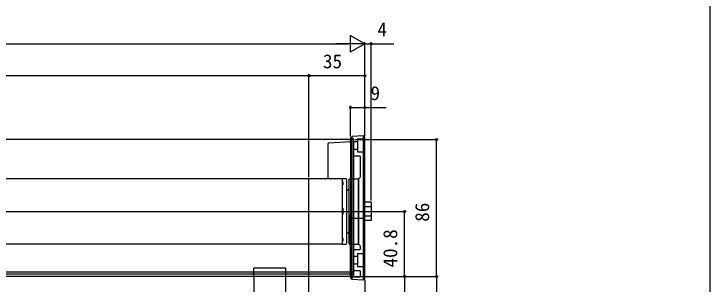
# Model space of a CAD drawing. Units: millimetres, scale not verified. Extents: x -525 to 525, y -783 to 778.
# Drawn here: x 88.5 to 525, y -131.7 to 37.9 of the extents above; entities that cross this region are included whole.
import ezdxf
from ezdxf.enums import TextEntityAlignment as Align

# ---------------------------------------------------------------- set-up
doc = ezdxf.new("R2010")
doc.units = ezdxf.units.MM
doc.header["$LTSCALE"] = 4
for name, color, linetype in [('0-4_YKK_12', 2, 'Continuous'), ('0-5_YKK_13', 4, 'Continuous'), ('0-6_YKK_D', 6, 'Continuous'), ('0-7_YKK_ZWAK', 7, 'Continuous')]:
    doc.layers.add(name, color=color, linetype=linetype)
doc.styles.add('ＭＳ ゴシック', font='')
doc.styles.get('ＭＳ ゴシック').set_extended_font_data('MS Gothic')

msp = doc.modelspace()

# ---------------------------------------------------------------- linework, layer by layer
at = {"layer": '0-4_YKK_12'}
for p, q in [((301.497, -40.898), (-347.497, -40.898)), ((301.497, -40.898), (301.497, -126.898)), ((294.247, -65.598), (-340.247, -65.598)), ((294.247, -65.598), (294.247, -106.598)), ((-359.497, -86.098), (313.497, -86.098)), ((294.247, -106.598), (-340.247, -106.598)), ((301.497, -124.298), (-347.497, -124.298)), ((301.497, -125.498), (-347.497, -125.498)), ((301.497, -126.898), (-347.497, -126.898))]:
    msp.add_line(p, q, dxfattribs=at)
at = {"layer": '0-5_YKK_13'}
for p, q in [((300.562, -39.083), (299.497, -40.149)), ((307.499, -38.659), (300.562, -39.083)), ((300.562, -128.713), (300.562, -39.083)), ((307.499, -38.659), (307.499, -129.137)), ((308.497, -39.542), (307.499, -38.659)), ((285.497, -65.598), (285.497, -43.554)), ((285.91, -43.124), (299.497, -42.171)), ((299.497, -40.149), (299.497, -127.648)), ((301.497, -40.598), (299.497, -40.598)), ((299.497, -43.048), (299.497, -40.598)), ((301.497, -40.598), (301.497, -51.448)), ((303.997, -42.448), (301.497, -42.448)), ((303.997, -40.448), (308.497, -40.448)), ((303.997, -40.448), (303.997, -48.948)), ((308.497, -128.254), (308.497, -39.542)), ((301.497, -46.948), (303.997, -46.948)), ((305.497, -51.448), (301.497, -51.448)), ((308.497, -48.948), (303.997, -48.948)), ((273.497, -397.185), (273.497, -65.598)), ((294.747, -69.429), (294.247, -69.429)), ((297.247, -106.098), (297.247, -66.098)), ((298.497, -66.098), (298.497, -106.098)), ((298.997, -65.598), (304.497, -65.598)), ((304.497, -106.598), (304.497, -65.598)), ((297.797, -72.698), (297.697, -72.698)), ((312.497, -80.325), (308.497, -80.325)), ((312.497, -80.325), (312.497, -83.211)), ((312.497, -83.211), (308.497, -83.211)), ((312.497, -83.211), (312.497, -88.985)), ((299.497, -127.198), (299.497, -88.32)), ((300.562, -90.598), (299.497, -90.598)), ((307.499, -90.598), (300.562, -90.598)), ((307.499, -90.598), (308.497, -90.598)), ((312.497, -88.985), (308.497, -88.985)), ((312.497, -88.985), (312.497, -91.872)), ((312.497, -91.872), (308.497, -91.872)), ((297.697, -99.498), (297.797, -99.498)), ((294.747, -104.767), (294.247, -104.767)), ((294.247, -106.598), (296.747, -106.598)), ((298.997, -106.598), (304.497, -106.598)), ((301.497, -109.948), (305.497, -109.948)), ((301.497, -109.948), (301.497, -123.448)), ((303.997, -112.448), (308.497, -112.448)), ((303.997, -112.448), (303.997, -120.948)), ((303.997, -114.448), (301.497, -114.448)), ((258.997, -121.798), (238.997, -121.798)), ((238.997, -127.297), (238.997, -121.798)), ((258.997, -127.297), (258.997, -121.798)), ((301.497, -118.948), (303.997, -118.948)), ((308.497, -120.948), (303.997, -120.948)), ((258.997, -124.298), (238.997, -124.298)), ((305.497, -123.448), (301.497, -123.448)), ((305.497, -123.448), (305.497, -127.198)), ((299.497, -127.198), (305.497, -127.198)), ((300.562, -128.713), (299.497, -127.648)), ((307.499, -129.137), (300.562, -128.713)), ((307.499, -129.137), (308.497, -128.254))]:
    msp.add_line(p, q, dxfattribs=at)
for points in [[(285.911, -43.138), (285.749, -43.149), (285.621, -43.234), (285.531, -43.366), (285.497, -43.554)], [(305.497, -51.448), (305.497, -64.598), (304.497, -65.598), (304.497, -106.598), (305.497, -107.598), (305.497, -109.948)], [(296.747, -65.598), (294.247, -65.598), (294.247, -106.598)], [(294.247, -67.429), (294.747, -67.429), (294.747, -67.864)], [(294.247, -67.864), (294.747, -67.864), (294.747, -69.429)], [(294.247, -84.098), (294.747, -84.098), (294.747, -88.098), (294.247, -88.098)], [(294.247, -102.767), (294.747, -102.767), (294.747, -104.332)], [(294.247, -104.332), (294.747, -104.332), (294.747, -104.767)], [(238.997, -127.297), (238.997, -147.298), (258.997, -147.298), (258.997, -127.297)]]:
    msp.add_lwpolyline(points, dxfattribs=at)
for centre, radius, start, end in [((296.747, -66.098), 0.5, 0, 90), ((298.997, -66.098), 0.5, 90, 180), ((297.697, -73.698), 1, 90, 116.74368), ((297.797, -71.998), 0.7, 270, 0), ((297.697, -98.498), 1, 243.25632, 270), ((297.797, -100.198), 0.7, 0, 90), ((296.747, -106.098), 0.5, 270, 0), ((298.997, -106.098), 0.5, 180, 270)]:
    msp.add_arc(centre, radius, start, end, dxfattribs=at)
at = {"layer": '0-6_YKK_D'}
for p, q in [((308.497, 19.102), (299.404, 24.352)), ((299.404, 24.352), (299.404, 13.852)), ((-343.997, 19.102), (297.997, 19.102)), ((308.497, 19.102), (290.311, 19.102)), ((308.497, 19.102), (299.404, 13.852)), ((308.497, -38.542), (308.497, 20.102)), ((308.497, -38.542), (308.497, 20.102)), ((312.497, -79.325), (312.497, 20.102)), ((273.497, -64.598), (273.497, 0.102)), ((273.497, -64.598), (273.497, 0.102)), ((308.497, -38.542), (308.497, 0.102)), ((273.497, -0.898), (-319.497, -0.898)), ((308.497, -0.898), (273.497, -0.898)), ((299.497, -39.149), (299.497, -19.898)), ((308.497, -38.542), (308.497, -19.898)), ((302.497, -40.898), (354.497, -40.898)), ((353.497, -126.898), (353.497, -40.898)), ((313.497, -86.098), (334.497, -86.098)), ((333.497, -126.898), (333.497, -86.098)), ((302.497, -126.898), (354.497, -126.898)), ((302.497, -126.898), (334.497, -126.898)), ((302.497, -126.898), (354.497, -126.898)), ((308.497, -128.934), (308.497, -428.844)), ((313.497, -126.898), (334.497, -126.898)), ((333.497, -126.898), (333.497, -160.299)), ((353.497, -126.898), (353.497, -167.298))]:
    msp.add_line(p, q, dxfattribs=at)
for points in [[(308.497, 19.102), (312.497, 19.102), (326.615, 19.102)], [(299.497, -20.898), (308.497, -20.898), (321.865, -20.898)]]:
    msp.add_lwpolyline(points, dxfattribs=at)
for centre in [(312.497, 19.102), (273.497, -0.898), (273.497, -0.898), (308.497, -0.898), (299.497, -20.898), (308.497, -20.898), (353.497, -40.898), (333.497, -86.098), (333.497, -126.898), (333.497, -126.898), (353.497, -126.898), (353.497, -126.898)]:
    msp.add_circle(centre, 0.637, dxfattribs=at)
at = {"layer": '0-7_YKK_ZWAK'}
msp.add_lwpolyline([(-525, -782.8), (525, -782.8), (525, 747.2)], dxfattribs=at)

# ---------------------------------------------------------------- texts
at = {"layer": '0-6_YKK_D', "style": 'ＭＳ ゴシック'}
for s, p in [('4', (316.433, 21.102)), ('35', (282.27, 1.102)), ('9', (312.093, -18.898))]:
    msp.add_text(s, height=8.798, dxfattribs=at).set_placement(p, align=Align.BOTTOM_LEFT)
for s, p in [('86', (351.497, -92.557)), ('40.8', (331.497, -121.26))]:
    msp.add_text(s, height=8.798, rotation=90, dxfattribs=at).set_placement(p, align=Align.BOTTOM_LEFT)

doc.saveas('drawing.dxf')
